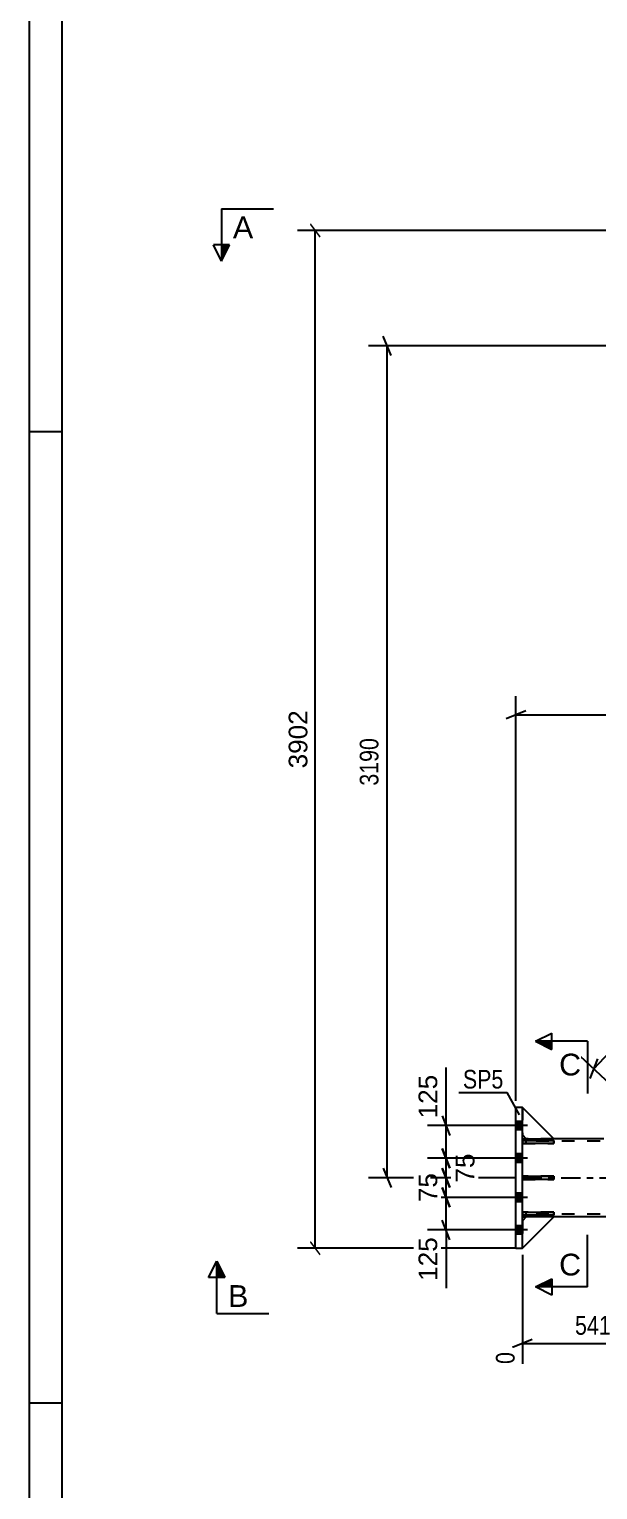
# Model space of a CAD drawing. Header units: millimetres. Extents: x 0 to 1189, y 0 to 841.
# Drawn here: x 0 to 87.2, y 433.7 to 657.7 of the extents above; entities that cross this region are included whole.
import ezdxf

# ---------------------------------------------------------------- set-up
doc = ezdxf.new("R2010")
doc.units = ezdxf.units.MM
doc.linetypes.add('DXK_LINE_DOT2', pattern=[3.9198, 1.9599, -1.9599])
doc.linetypes.add('DXK_LINE_DOT3', pattern=[5.9187, 2.979, -0.9799, 0.9799, -0.9799])
doc.styles.add('Arial', font='ARIAL.TTF', dxfattribs={"height": 0.2})
doc.styles.add('Arial Narrow', font='ARIALN.TTF', dxfattribs={"height": 0.2})

# ---------------------------------------------------------------- blocks, each defined once
blk = doc.blocks.new('Unknown-761548908-1132')
at = {"color": 5, "linetype": 'Continuous'}
for p, q in [((0, 841), (0, 0)), ((5, 836), (5, 5)), ((5, 596), (0, 596)), ((5, 447), (0, 447))]:
    blk.add_line(p, q, dxfattribs=at)
blk = doc.blocks.new('Part-761548908-4792 - 4653')
at = {"color": 7, "linetype": 'DXK_LINE_DOT2'}
for p, q in [((76.26, 475.58), (75.66, 474.98)), ((75.66, 470.78), (80.46, 475.58)), ((75.66, 474.98), (75.66, 470.78)), ((80.46, 475.58), (76.26, 475.58))]:
    blk.add_line(p, q, dxfattribs=at)
blk = doc.blocks.new('Part-761548908-4771 - 4653')
at = {"color": 7, "linetype": 'DXK_LINE_DOT2'}
for p, q in [((80.46, 481.82), (75.66, 481.82)), ((75.66, 481.82), (75.66, 481.34)), ((76.26, 481.34), (76.26, 481.82)), ((80.46, 481.34), (80.46, 481.82)), ((75.66, 481.34), (80.46, 481.34))]:
    blk.add_line(p, q, dxfattribs=at)
blk = doc.blocks.new('Part-761548908-4786 - 4653')
at = {"color": 7, "linetype": 'DXK_LINE_DOT2'}
for p, q in [((75.66, 488.18), (75.66, 492.38)), ((75.66, 492.38), (80.46, 487.58)), ((76.26, 487.58), (75.66, 488.18)), ((80.46, 487.58), (76.26, 487.58))]:
    blk.add_line(p, q, dxfattribs=at)
blk = doc.blocks.new('Part-761548908-4821 - 4653')
at = {"color": 2, "linetype": 'Continuous'}
for p, q in [((75.66, 487.58), (76.26, 487.58)), ((88.16, 487.58), (80.46, 487.58)), ((75.66, 475.58), (76.26, 475.58)), ((706.9, 475.58), (80.46, 475.58))]:
    blk.add_line(p, q, dxfattribs=at)
at = {"color": 7, "linetype": 'DXK_LINE_DOT2'}
for p, q in [((75.66, 475.58), (75.66, 487.58)), ((706.9, 487.18), (75.66, 487.18)), ((80.46, 487.58), (76.26, 487.58)), ((706.9, 475.98), (75.66, 475.98)), ((80.46, 475.58), (76.26, 475.58))]:
    blk.add_line(p, q, dxfattribs=at)
at = {"color": 7, "linetype": 'DXK_LINE_DOT3'}
blk.add_line((75.66, 481.58), (706.9, 481.58), dxfattribs=at)
blk = doc.blocks.new('Part-761548908-4765 - 4653')
at = {"color": 7, "linetype": 'DXK_LINE_DOT2'}
for p, q in [((80.46, 476.32), (75.66, 476.32)), ((75.66, 476.32), (75.66, 475.84)), ((75.66, 475.84), (80.46, 475.84)), ((76.26, 475.84), (76.26, 476.32)), ((80.46, 475.84), (80.46, 476.32))]:
    blk.add_line(p, q, dxfattribs=at)
blk = doc.blocks.new('Part-761548908-4768 - 4653')
at = {"color": 7, "linetype": 'DXK_LINE_DOT2'}
for p, q in [((80.46, 487.32), (75.66, 487.32)), ((75.66, 487.32), (75.66, 486.84)), ((75.66, 486.84), (80.46, 486.84)), ((76.26, 486.84), (76.26, 487.32)), ((80.46, 486.84), (80.46, 487.32))]:
    blk.add_line(p, q, dxfattribs=at)
blk = doc.blocks.new('Part-761548908-4774 - 4653')
at = {"color": 2, "linetype": 'Continuous'}
for p, q in [((75.66, 475.84), (75.66, 476.32)), ((75.66, 476.32), (80.46, 476.32)), ((80.46, 475.84), (75.66, 475.84)), ((80.46, 476.32), (80.46, 475.84))]:
    blk.add_line(p, q, dxfattribs=at)
at = {"color": 7, "linetype": 'DXK_LINE_DOT2'}
blk.add_line((76.26, 475.84), (76.26, 476.32), dxfattribs=at)
blk = doc.blocks.new('Part-761548908-4777 - 4653')
at = {"color": 2, "linetype": 'Continuous'}
for p, q in [((75.66, 486.84), (75.66, 487.32)), ((75.66, 487.32), (80.46, 487.32)), ((80.46, 486.84), (75.66, 486.84)), ((80.46, 487.32), (80.46, 486.84))]:
    blk.add_line(p, q, dxfattribs=at)
at = {"color": 7, "linetype": 'DXK_LINE_DOT2'}
blk.add_line((76.26, 486.84), (76.26, 487.32), dxfattribs=at)
blk = doc.blocks.new('Part-761548908-4780 - 4653')
at = {"color": 2, "linetype": 'Continuous'}
for p, q in [((75.66, 481.34), (75.66, 481.82)), ((75.66, 481.82), (80.46, 481.82)), ((80.46, 481.82), (80.46, 481.34)), ((80.46, 481.34), (75.66, 481.34))]:
    blk.add_line(p, q, dxfattribs=at)
at = {"color": 7, "linetype": 'DXK_LINE_DOT2'}
blk.add_line((76.26, 481.34), (76.26, 481.82), dxfattribs=at)
blk = doc.blocks.new('Part-761548908-4783 - 4653')
at = {"color": 2, "linetype": 'Continuous'}
for p, q in [((80.46, 487.58), (75.66, 492.38)), ((75.66, 488.18), (76.26, 487.58)), ((76.26, 487.58), (80.46, 487.58))]:
    blk.add_line(p, q, dxfattribs=at)
at = {"color": 7, "linetype": 'DXK_LINE_DOT2'}
blk.add_line((75.66, 492.38), (75.66, 488.18), dxfattribs=at)
blk = doc.blocks.new('Part-761548908-4789 - 4653')
at = {"color": 2, "linetype": 'Continuous'}
for p, q in [((76.26, 475.58), (75.66, 474.98)), ((75.66, 470.78), (80.46, 475.58)), ((80.46, 475.58), (76.26, 475.58))]:
    blk.add_line(p, q, dxfattribs=at)
at = {"color": 7, "linetype": 'DXK_LINE_DOT2'}
blk.add_line((75.66, 470.78), (75.66, 474.98), dxfattribs=at)
blk = doc.blocks.new('Part-761548908-5114 - 4653')
at = {"color": 2, "linetype": 'Continuous'}
for p, q in [((74.66, 470.78), (74.66, 492.38)), ((75.66, 492.38), (74.66, 492.38)), ((75.66, 470.78), (75.66, 492.38)), ((74.66, 470.78), (75.66, 470.78))]:
    blk.add_line(p, q, dxfattribs=at)
blk = doc.blocks.new('Bolt-761548908-5116 - 4653')
at = {"linetype": 'Continuous'}
for points in [[(74.66, 490.24), (74.66, 488.92), (75.66, 488.92), (75.66, 490.24)], [(74.66, 490.24), (74.66, 488.92), (75.66, 488.92), (75.66, 490.24)], [(74.66, 490.24), (74.66, 488.92), (75.66, 488.92), (75.66, 490.24)], [(74.66, 485.24), (74.66, 483.92), (75.66, 483.92), (75.66, 485.24)], [(74.66, 485.24), (74.66, 483.92), (75.66, 483.92), (75.66, 485.24)], [(74.66, 479.24), (74.66, 477.92), (75.66, 477.92), (75.66, 479.24)], [(74.66, 479.24), (74.66, 477.92), (75.66, 477.92), (75.66, 479.24)], [(74.66, 474.24), (74.66, 472.92), (75.66, 472.92), (75.66, 474.24)], [(74.66, 474.24), (74.66, 472.92), (75.66, 472.92), (75.66, 474.24)], [(74.66, 474.24), (74.66, 472.92), (75.66, 472.92), (75.66, 474.24)]]:
    blk.add_hatch(color=1, dxfattribs=at).paths.add_polyline_path(points)
at = {"color": 1, "linetype": 'Continuous'}
for p, q in [((76.42, 489.58), (71.66, 489.58)), ((76.42, 489.58), (71.66, 489.58)), ((76.42, 489.58), (71.66, 489.58)), ((75.66, 490.24), (74.66, 490.24)), ((75.66, 490.24), (74.66, 490.24)), ((75.66, 490.24), (74.66, 490.24)), ((75.66, 488.92), (74.66, 488.92)), ((75.66, 488.92), (74.66, 488.92)), ((75.66, 488.92), (74.66, 488.92)), ((76.42, 484.58), (71.66, 484.58)), ((76.42, 484.58), (71.66, 484.58)), ((75.66, 485.24), (74.66, 485.24)), ((75.66, 485.24), (74.66, 485.24)), ((75.66, 483.92), (74.66, 483.92)), ((75.66, 483.92), (74.66, 483.92)), ((76.42, 478.58), (71.66, 478.58)), ((76.42, 478.58), (71.66, 478.58)), ((75.66, 479.24), (74.66, 479.24)), ((75.66, 479.24), (74.66, 479.24)), ((75.66, 477.92), (74.66, 477.92)), ((75.66, 477.92), (74.66, 477.92)), ((76.42, 473.58), (71.66, 473.58)), ((76.42, 473.58), (71.66, 473.58)), ((76.42, 473.58), (71.66, 473.58)), ((75.66, 474.24), (74.66, 474.24)), ((75.66, 474.24), (74.66, 474.24)), ((75.66, 474.24), (74.66, 474.24)), ((75.66, 472.92), (74.66, 472.92)), ((75.66, 472.92), (74.66, 472.92)), ((75.66, 472.92), (74.66, 472.92))]:
    blk.add_line(p, q, dxfattribs=at)
blk = doc.blocks.new('StraightDimension-761548908-5562 - 4653')
at = {"linetype": 'Continuous'}
for points in [[(43.05, 627.77), (43.2, 627.97), (44.7, 625.97), (44.55, 625.77)], [(44.7, 469.88), (44.55, 469.68), (43.05, 471.68), (43.2, 471.88)]]:
    blk.add_hatch(color=7, dxfattribs=at).paths.add_polyline_path(points)
at = {"color": 7, "linetype": 'Continuous'}
for p, q in [((327.17, 626.87), (41.17, 626.87)), ((43.87, 470.78), (43.87, 626.87)), ((74.66, 470.78), (41.17, 470.78))]:
    blk.add_line(p, q, dxfattribs=at)
at = {"color": 0}
blk.add_wipeout([(43.27, 553.87), (39.07, 553.87), (39.07, 543.78), (43.27, 543.78)], dxfattribs=at)
at = {"color": 3, "style": 'Arial'}
blk.add_text('3902', height=2.865, rotation=90.0002, dxfattribs=at).set_placement((42.67, 544.38))
blk = doc.blocks.new('StraightDimension-761548908-5743 - 4653')
at = {"color": 7, "linetype": 'Continuous'}
for p, q in [((55.52, 607.68), (54.32, 610.68)), ((114.66, 609.18), (52.07, 609.18)), ((54.92, 481.58), (54.92, 609.18)), ((54.32, 483.08), (55.52, 480.08)), ((74.66, 481.58), (52.07, 481.58))]:
    blk.add_line(p, q, dxfattribs=at)
at = {"color": 0}
blk.add_wipeout([(54.17, 549.63), (49.97, 549.63), (49.97, 541.12), (54.17, 541.12)], dxfattribs=at)
at = {"color": 3, "style": 'Arial Narrow'}
blk.add_text('3190', height=2.863, rotation=90.0002, dxfattribs=at).set_placement((53.57, 541.72))
blk = doc.blocks.new('StraightDimension-761548908-5751 - 4653')
at = {"color": 7, "linetype": 'Continuous'}
for p, q in [((115.66, 602.18), (115.66, 550.18)), ((74.66, 493.38), (74.66, 555.43)), ((76.16, 553.18), (73.16, 551.98)), ((74.66, 552.58), (115.66, 552.58)), ((114.16, 551.98), (117.16, 553.18))]:
    blk.add_line(p, q, dxfattribs=at)
at = {"color": 0}
blk.add_wipeout([(99.41, 553.33), (99.41, 557.53), (90.9, 557.53), (90.9, 553.33)], dxfattribs=at)
at = {"color": 3, "style": 'Arial Narrow'}
blk.add_text('1025', height=2.863, dxfattribs=at).set_placement((91.5, 553.93))
blk = doc.blocks.new('StraightDimension-761548908-6027 - 4653')
at = {"color": 7, "linetype": 'Continuous'}
for p, q in [((63.34, 480.08), (64.54, 477.08)), ((72.28, 478.58), (61.09, 478.58)), ((63.94, 473.58), (63.94, 478.58)), ((64.54, 472.08), (63.34, 475.08)), ((72.28, 473.58), (61.09, 473.58))]:
    blk.add_line(p, q, dxfattribs=at)
at = {"color": 0}
blk.add_wipeout([(63.19, 473.05), (58.99, 473.05), (58.99, 465.18), (63.19, 465.18)], dxfattribs=at)
at = {"color": 7, "linetype": 'Continuous'}
blk.add_line((63.94, 473.58), (63.94, 464.65), dxfattribs=at)
blk.add_line((63.94, 473.58), (63.94, 464.65), dxfattribs=at)
at = {"color": 3, "style": 'Arial'}
blk.add_text('125', height=2.865, rotation=90.0002, dxfattribs=at).set_placement((62.59, 465.78))
blk = doc.blocks.new('StraightDimension-761548908-6040 - 4653')
at = {"color": 7, "linetype": 'Continuous'}
for p, q in [((63.34, 483.08), (64.54, 480.08)), ((74.66, 481.58), (61.09, 481.58)), ((64.54, 477.08), (63.34, 480.08)), ((63.94, 478.58), (63.94, 481.58)), ((72.28, 478.58), (61.09, 478.58))]:
    blk.add_line(p, q, dxfattribs=at)
at = {"color": 0}
blk.add_wipeout([(63.19, 482.9), (58.99, 482.9), (58.99, 477.25), (63.19, 477.25)], dxfattribs=at)
at = {"color": 3, "style": 'Arial'}
blk.add_text('75', height=2.865, rotation=90.0002, dxfattribs=at).set_placement((62.59, 477.85))
blk = doc.blocks.new('StraightDimension-761548908-6051 - 4653')
at = {"color": 7, "linetype": 'Continuous'}
for p, q in [((72.36, 484.58), (61.54, 484.58)), ((63.34, 486.08), (64.54, 483.08)), ((63.94, 481.58), (63.94, 484.58)), ((64.54, 480.08), (63.34, 483.08)), ((74.66, 481.58), (61.54, 481.58))]:
    blk.add_line(p, q, dxfattribs=at)
at = {"color": 0}
blk.add_wipeout([(68.89, 485.9), (64.69, 485.9), (64.69, 480.25), (68.89, 480.25)], dxfattribs=at)
at = {"color": 3, "style": 'Arial'}
blk.add_text('75', height=2.865, rotation=90.0002, dxfattribs=at).set_placement((68.29, 480.85))
blk = doc.blocks.new('StraightDimension-761548908-6062 - 4653')
at = {"color": 7, "linetype": 'Continuous'}
for p, q in [((63.34, 491.08), (64.54, 488.08)), ((72.36, 489.58), (61.09, 489.58)), ((63.94, 484.58), (63.94, 489.58)), ((72.36, 484.58), (61.09, 484.58)), ((64.54, 483.08), (63.34, 486.08))]:
    blk.add_line(p, q, dxfattribs=at)
at = {"color": 0}
blk.add_wipeout([(63.19, 497.97), (58.99, 497.97), (58.99, 490.1), (63.19, 490.1)], dxfattribs=at)
at = {"color": 7, "linetype": 'Continuous'}
blk.add_line((63.94, 489.58), (63.94, 498.5), dxfattribs=at)
blk.add_line((63.94, 489.58), (63.94, 498.5), dxfattribs=at)
at = {"color": 3, "style": 'Arial'}
blk.add_text('125', height=2.865, rotation=90.0002, dxfattribs=at).set_placement((62.59, 490.7))
blk = doc.blocks.new('StraightDimension-761548908-16860 - 4653')
at = {"color": 7, "linetype": 'Continuous'}
for p, q in [((204.66, 603.86), (192.61, 615.19)), ((194.1, 611.74), (195.28, 614.75)), ((86.59, 498.3), (194.69, 613.24)), ((96.57, 488.92), (84.52, 500.25)), ((87.18, 499.81), (86, 496.8))]:
    blk.add_line(p, q, dxfattribs=at)
at = {"color": 0}
blk.add_wipeout([(143.01, 559.39), (139.95, 562.26), (134.12, 556.06), (137.18, 553.19)], dxfattribs=at)
at = {"color": 3, "style": 'Arial Narrow'}
blk.add_text('3945', height=2.863, rotation=46.7591, dxfattribs=at).set_placement((137.15, 554.03))
blk = doc.blocks.new('StraightDimension-761548908-22614 - 4653')
at = {"color": 7, "linetype": 'Continuous'}
for p, q in [((97.3, 486.58), (97.3, 449.37)), ((75.66, 469.78), (75.66, 453.03)), ((77.16, 456.76), (74.16, 455.56)), ((75.66, 456.16), (97.3, 456.16)), ((95.8, 455.56), (98.8, 456.76))]:
    blk.add_line(p, q, dxfattribs=at)
at = {"color": 0}
blk.add_wipeout([(89.82, 456.91), (89.82, 461.11), (83.13, 461.11), (83.13, 456.91)], dxfattribs=at)
at = {"color": 0, "linetype": 'Continuous'}
for points in [[(75.06, 455.46), (70.86, 455.46), (70.86, 452.43), (75.06, 452.43)], [(96.7, 455.46), (92.5, 455.46), (92.5, 448.77), (96.7, 448.77)]]:
    blk.add_wipeout(points, dxfattribs=at)
at = {"color": 3, "style": 'Arial Narrow'}
blk.add_text('541', height=2.863, dxfattribs=at).set_placement((83.73, 457.51))
at = {"color": 3, "linetype": 'Continuous', "style": 'Arial Narrow'}
for s, height, p in [('0', 2.86, (74.46, 453.03)), ('541', 2.863, (96.1, 449.37))]:
    blk.add_text(s, height=height, rotation=90.0002, dxfattribs=at).set_placement(p)
blk = doc.blocks.new('Mark-761548908-5110 - 4653')
at = {"color": 0}
blk.add_wipeout([(72.74, 495.27), (72.74, 498.27), (66.53, 498.27), (66.53, 495.27)], dxfattribs=at)
blk.add_wipeout([(72.74, 495.27), (72.74, 498.27), (66.53, 498.27), (66.53, 495.27)], dxfattribs=at)
at = {"color": 30, "linetype": 'Continuous'}
for p in [(65.93, 494.67), (75.21, 491.22)]:
    blk.add_line(p, (73.34, 494.67), dxfattribs=at)
at = {"color": 3, "style": 'Arial Narrow'}
blk.add_text('SP5', height=2.863, dxfattribs=at).set_placement((66.53, 495.27))
blk = doc.blocks.new('SectionMark-761548908-6152 - 4653')
at = {"color": 6, "linetype": 'Continuous'}
for p in [(27.51, 466.28), (28.76, 460.78)]:
    blk.add_line(p, (28.76, 468.78), dxfattribs=at)
at = {"color": 0, "linetype": 'Continuous'}
blk.add_wipeout([(33.62, 461.78), (33.62, 465.28), (30.51, 465.28), (30.51, 461.78)], dxfattribs=at)
at = {"linetype": 'Continuous'}
blk.add_hatch(color=6, dxfattribs=at).paths.add_polyline_path([(30.01, 466.28), (28.76, 466.28), (28.76, 468.78)])
at = {"color": 6, "linetype": 'Continuous'}
for p, q in [((28.76, 468.78), (30.01, 466.28)), ((30.01, 466.28), (27.51, 466.28)), ((28.76, 460.78), (36.76, 460.78))]:
    blk.add_line(p, q, dxfattribs=at)
at = {"color": 3, "linetype": 'Continuous', "style": 'Arial'}
blk.add_text('B', height=3.34, dxfattribs=at).set_placement((30.51, 461.78))
blk = doc.blocks.new('SectionMark-761548908-6154 - 4653')
at = {"color": 6, "linetype": 'Continuous'}
for p, q in [((29.5, 630.18), (29.5, 622.18)), ((29.5, 622.18), (28.25, 624.68))]:
    blk.add_line(p, q, dxfattribs=at)
at = {"color": 0, "linetype": 'Continuous'}
blk.add_wipeout([(34.36, 625.68), (34.36, 629.18), (31.25, 629.18), (31.25, 625.68)], dxfattribs=at)
at = {"linetype": 'Continuous'}
blk.add_hatch(color=6, dxfattribs=at).paths.add_polyline_path([(29.5, 624.68), (30.75, 624.68), (29.5, 622.18)])
at = {"color": 6, "linetype": 'Continuous'}
for p, q in [((29.5, 630.18), (37.5, 630.18)), ((30.75, 624.68), (28.25, 624.68)), ((29.5, 622.18), (30.75, 624.68))]:
    blk.add_line(p, q, dxfattribs=at)
at = {"color": 3, "linetype": 'Continuous', "style": 'Arial'}
blk.add_text('A', height=3.34, dxfattribs=at).set_placement((31.25, 625.68))
blk = doc.blocks.new('SectionMark-761548908-6156 - 4653')
at = {"linetype": 'Continuous'}
for points in [[(80.16, 502.53), (80.16, 501.28), (77.66, 502.53)], [(80.16, 466.1), (80.16, 464.85), (77.66, 464.85)]]:
    blk.add_hatch(color=6, dxfattribs=at).paths.add_polyline_path(points)
at = {"color": 6, "linetype": 'Continuous'}
for p, q in [((77.66, 502.53), (80.16, 503.78)), ((85.66, 502.53), (77.66, 502.53)), ((77.66, 502.53), (80.16, 501.28)), ((80.16, 501.28), (80.16, 503.78)), ((77.66, 464.85), (80.16, 466.1)), ((80.16, 466.1), (80.16, 463.6)), ((85.66, 464.85), (77.66, 464.85)), ((80.16, 463.6), (77.66, 464.85))]:
    blk.add_line(p, q, dxfattribs=at)
at = {"color": 0, "linetype": 'Continuous'}
for points in [[(84.66, 497.28), (84.66, 500.78), (81.29, 500.78), (81.29, 497.28)], [(84.66, 466.6), (84.66, 470.1), (81.29, 470.1), (81.29, 466.6)]]:
    blk.add_wipeout(points, dxfattribs=at)
at = {"color": 6, "linetype": 'Continuous'}
for p, q in [((85.66, 502.53), (85.66, 494.53)), ((85.66, 464.85), (85.66, 472.85))]:
    blk.add_line(p, q, dxfattribs=at)
at = {"color": 3, "linetype": 'Continuous', "style": 'Arial'}
for p in [(81.29, 497.28), (81.29, 466.6)]:
    blk.add_text('C', height=3.34, dxfattribs=at).set_placement(p)

msp = doc.modelspace()

# ---------------------------------------------------------------- block references
for name in ['Unknown-761548908-1132', 'Part-761548908-5114 - 4653', 'Part-761548908-4786 - 4653', 'Part-761548908-4783 - 4653', 'Bolt-761548908-5116 - 4653', 'Part-761548908-4821 - 4653', 'Part-761548908-4768 - 4653', 'Part-761548908-4777 - 4653', 'Part-761548908-4771 - 4653', 'Part-761548908-4780 - 4653', 'Part-761548908-4765 - 4653', 'Part-761548908-4774 - 4653', 'Part-761548908-4792 - 4653', 'Part-761548908-4789 - 4653']:
    msp.add_blockref(name, (0, 0))

# ---------------------------------------------------------------- next in the draw order: block references
msp.add_blockref('StraightDimension-761548908-5562 - 4653', (0, 0))

# ---------------------------------------------------------------- next in the draw order: block references
for name in ['SectionMark-761548908-6154 - 4653', 'StraightDimension-761548908-5743 - 4653']:
    msp.add_blockref(name, (0, 0))

# ---------------------------------------------------------------- next in the draw order: block references
for name in ['StraightDimension-761548908-5751 - 4653', 'StraightDimension-761548908-6027 - 4653']:
    msp.add_blockref(name, (0, 0))

# ---------------------------------------------------------------- next in the draw order: block references
for name in ['StraightDimension-761548908-16860 - 4653', 'StraightDimension-761548908-6040 - 4653']:
    msp.add_blockref(name, (0, 0))

# ---------------------------------------------------------------- next in the draw order: block references
msp.add_blockref('StraightDimension-761548908-6051 - 4653', (0, 0))

# ---------------------------------------------------------------- next in the draw order: block references
msp.add_blockref('StraightDimension-761548908-6062 - 4653', (0, 0))

# ---------------------------------------------------------------- next in the draw order: block references
for name in ['Mark-761548908-5110 - 4653', 'StraightDimension-761548908-22614 - 4653']:
    msp.add_blockref(name, (0, 0))

# ---------------------------------------------------------------- next in the draw order: block references
msp.add_blockref('SectionMark-761548908-6152 - 4653', (0, 0))

# ---------------------------------------------------------------- next in the draw order: block references
msp.add_blockref('SectionMark-761548908-6156 - 4653', (0, 0))

doc.saveas('drawing.dxf')
